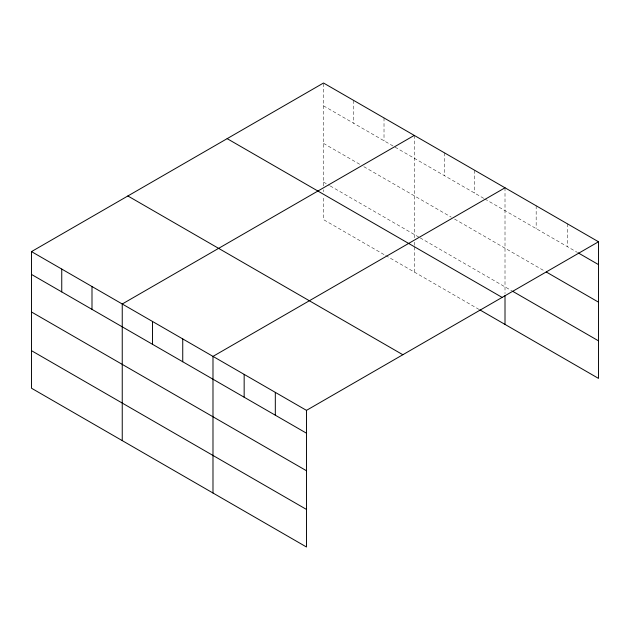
<?xml version="1.0" encoding="UTF-8"?>
<svg xmlns="http://www.w3.org/2000/svg" width="630" height="630" viewBox="0 0 630 630"><rect width="100%" height="100%" fill="white"/><g stroke="black" fill="none" stroke-linecap="round" stroke-linejoin="round"><path stroke-width="0.47" stroke-dasharray="3.15 2.36" d="M323.521 185.937L323.521 83.01M323.521 105.848L483.998 198.497M484.84 198.986L577.442 252.449M323.521 143.396L360.486 164.737M363.849 166.682L451.23 217.13M454.592 219.067L544.596 271.034M323.521 182.086L329.395 185.48M330.238 185.96L419.304 237.384M420.147 237.872L511.741 290.753M384.016 254.559L323.521 219.634L323.521 196.529M385.694 255.528L478.958 309.377M567.339 223.776L567.339 246.614M536.169 205.789L536.169 228.619M505.008 187.795L505.008 293.604M474.76 170.328L474.76 193.166M444.512 152.869L444.512 175.699M414.264 135.403L414.264 238.321M414.264 242.18L414.264 246.031M414.264 246.991L414.264 272.026M384.016 117.936L384.016 140.773M353.769 100.477L353.769 123.307M323.521 189.787L323.521 191.709"/><path stroke-width="0.94" d="M598.5 241.77L323.521 83.01L31.5 251.606L31.5 388.23L306.479 546.99L306.479 410.366L598.5 241.77L598.5 378.394L479.8 309.858M414.264 135.403L122.244 303.999L122.244 440.622M505.008 187.795L212.987 356.391L212.987 493.006M578.285 252.937L598.5 264.608M546.281 272.002L598.5 302.156M512.584 291.241L598.5 340.846M227.154 138.647L502.134 297.407M127.866 195.969L402.846 354.729M31.5 251.606L306.479 410.366M31.5 274.444L306.479 433.196M31.5 311.992L306.479 470.752M31.5 350.682L306.479 509.434M505.008 295.533L505.008 324.411M275.318 392.372L275.318 415.209M244.157 374.377L244.157 397.215M182.739 338.924L182.739 361.754M152.491 321.465L152.491 344.295M91.996 286.532L91.996 309.369M61.748 269.073L61.748 291.903"/></g></svg>
